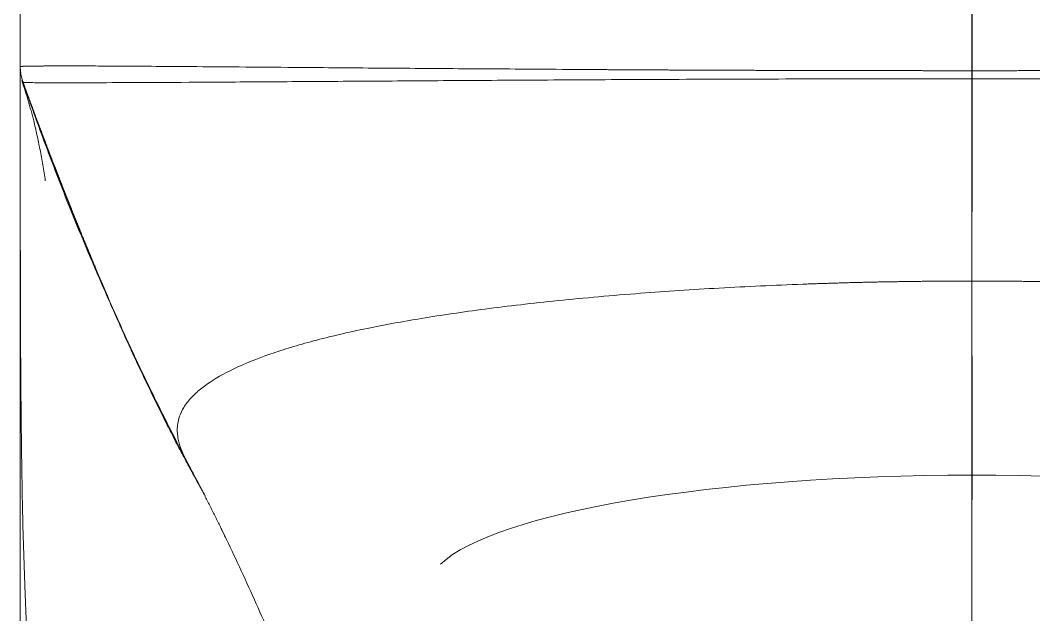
# Model space of a CAD drawing. Extents: x 13676 to 14719, y -16741 to -16132.
# Drawn here: x 14171.1 to 14193.46, y -16419.74 to -16406.63 of the extents above; entities that cross this region are included whole.
import ezdxf

# ---------------------------------------------------------------- set-up
doc = ezdxf.new("R2010")
doc.units = 0
doc.header["$MEASUREMENT"] = 0
doc.linetypes.add('CENTER2', pattern=[28.575, 19.05, -3.175, 3.175, -3.175])
doc.layers.get('0').update_dxf_attribs({"color": 3, "linetype": 'CONTINUOUS'})
doc.layers.add('CENTER', color=1, linetype='CENTER2')

msp = doc.modelspace()

# ---------------------------------------------------------------- linework, layer by layer
at = {"linetype": 'Continuous', "lineweight": 18}
for p, q in [((14171.098, -16407.653), (14171.098, -16400.829)), ((14192.098, -16407.741), (14192.098, -16407.918)), ((14171.098, -16407.829), (14171.098, -16529.617))]:
    msp.add_line(p, q, dxfattribs=at)
at = {"linetype": 'Continuous', "lineweight": 13}
msp.add_line((14171.158, -16407.995), (14171.158, -16407.995), dxfattribs=at)
at = {"linetype": 'Continuous', "lineweight": 18, "extrusion": (0, -1.1769e-05, 1)}
msp.add_arc((14172.098, -16407.652, 0.195), 1, 180.0845, 188.266, dxfattribs=at)
at = {"linetype": 'Continuous', "lineweight": 13}
for ratio, end_param in [(0.999986, 0.350914), (1, 0.350541)]:
    msp.add_ellipse((14172.098, -16407.653), major_axis=(-1, 0), ratio=ratio, start_param=0, end_param=end_param, dxfattribs=at)
at = {"linetype": 'Continuous', "lineweight": 18}
msp.add_ellipse((14192.098, -16419.157), major_axis=(12, 0), ratio=0.207912, start_param=0.214203, end_param=2.927361, dxfattribs=at)
at = {"linetype": 'Continuous', "lineweight": 13}
for points, knots in [([(14171.098, -16407.653), (14171.098, -16407.652), (14171.098, -16407.652), (14171.099, -16407.652), (14171.099, -16407.652), (14171.1, -16407.651), (14171.101, -16407.651), (14171.102, -16407.651), (14171.104, -16407.65), (14171.106, -16407.65), (14171.107, -16407.65), (14171.11, -16407.649), (14171.112, -16407.649), (14171.115, -16407.649), (14171.117, -16407.648), (14171.121, -16407.648), (14171.124, -16407.648), (14171.127, -16407.647), (14171.131, -16407.647), (14171.135, -16407.647), (14171.139, -16407.647), (14171.144, -16407.646), (14171.148, -16407.646), (14171.153, -16407.646), (14171.158, -16407.645), (14171.164, -16407.645), (14171.169, -16407.645), (14171.175, -16407.645), (14171.181, -16407.644), (14171.188, -16407.644), (14171.194, -16407.644), (14171.201, -16407.644), (14171.208, -16407.643), (14171.215, -16407.643), (14171.222, -16407.643), (14171.23, -16407.643), (14171.238, -16407.643), (14171.246, -16407.642), (14171.254, -16407.642), (14171.263, -16407.642), (14171.271, -16407.642), (14171.28, -16407.642), (14171.289, -16407.641), (14171.299, -16407.641), (14171.309, -16407.641), (14171.318, -16407.641), (14171.329, -16407.641), (14171.339, -16407.64), (14171.349, -16407.64), (14171.36, -16407.64), (14171.371, -16407.64), (14171.382, -16407.64), (14171.394, -16407.64), (14171.406, -16407.639), (14171.417, -16407.639), (14171.43, -16407.639), (14171.442, -16407.639), (14171.454, -16407.639), (14171.467, -16407.639), (14171.48, -16407.639), (14171.493, -16407.638), (14171.507, -16407.638), (14171.521, -16407.638), (14171.534, -16407.638), (14171.549, -16407.638), (14171.563, -16407.638), (14171.578, -16407.638), (14171.592, -16407.638), (14171.607, -16407.638), (14171.623, -16407.637), (14171.638, -16407.637), (14171.654, -16407.637), (14171.67, -16407.637), (14171.686, -16407.637), (14171.702, -16407.637), (14171.719, -16407.637), (14171.735, -16407.637), (14171.752, -16407.637), (14171.77, -16407.637), (14171.787, -16407.637), (14171.805, -16407.637), (14171.823, -16407.637), (14171.841, -16407.637), (14171.859, -16407.636), (14171.877, -16407.636), (14171.896, -16407.636), (14171.915, -16407.636), (14171.934, -16407.636), (14171.954, -16407.636), (14171.973, -16407.636), (14171.993, -16407.636), (14172.013, -16407.636), (14172.033, -16407.636), (14172.054, -16407.636), (14172.075, -16407.636), (14172.096, -16407.636), (14172.117, -16407.636), (14172.138, -16407.636), (14172.16, -16407.636), (14172.181, -16407.636), (14172.203, -16407.636), (14172.226, -16407.636), (14172.248, -16407.636), (14172.271, -16407.636), (14172.293, -16407.636), (14172.317, -16407.636), (14172.34, -16407.637), (14172.363, -16407.637), (14172.387, -16407.637), (14172.411, -16407.637), (14172.435, -16407.637), (14172.459, -16407.637), (14172.484, -16407.637), (14172.509, -16407.637), (14172.534, -16407.637), (14172.559, -16407.637), (14172.584, -16407.637), (14172.61, -16407.637), (14172.636, -16407.637), (14172.662, -16407.637), (14172.858, -16407.638), (14173.27, -16407.64), (14173.993, -16407.645), (14174.874, -16407.651), (14175.929, -16407.66), (14176.994, -16407.668), (14178, -16407.676), (14178.883, -16407.683), (14179.806, -16407.69), (14180.767, -16407.697), (14181.762, -16407.703), (14182.789, -16407.71), (14183.529, -16407.715), (14183.96, -16407.718), (14184.072, -16407.719), (14184.185, -16407.719), (14184.298, -16407.72), (14184.411, -16407.721), (14184.525, -16407.721), (14184.639, -16407.722), (14184.754, -16407.723), (14184.87, -16407.723), (14184.985, -16407.724), (14185.102, -16407.724), (14185.218, -16407.725), (14185.335, -16407.726), (14185.453, -16407.726), (14185.571, -16407.727), (14185.689, -16407.727), (14185.808, -16407.728), (14185.928, -16407.728), (14186.047, -16407.729), (14186.168, -16407.729), (14186.288, -16407.73), (14186.409, -16407.73), (14186.531, -16407.731), (14186.653, -16407.731), (14186.775, -16407.732), (14186.898, -16407.732), (14187.021, -16407.733), (14187.144, -16407.733), (14187.268, -16407.733), (14187.393, -16407.734), (14187.517, -16407.734), (14187.642, -16407.735), (14187.768, -16407.735), (14187.894, -16407.735), (14188.02, -16407.736), (14188.147, -16407.736), (14188.274, -16407.736), (14188.401, -16407.737), (14188.529, -16407.737), (14188.657, -16407.737), (14188.785, -16407.738), (14188.914, -16407.738), (14189.043, -16407.738), (14189.173, -16407.738), (14189.303, -16407.739), (14189.433, -16407.739), (14189.563, -16407.739), (14189.694, -16407.739), (14189.825, -16407.739), (14189.957, -16407.74), (14190.088, -16407.74), (14190.22, -16407.74), (14190.353, -16407.74), (14190.485, -16407.74), (14190.618, -16407.74), (14190.752, -16407.74), (14190.885, -16407.74), (14191.019, -16407.741), (14191.153, -16407.741), (14191.287, -16407.741), (14191.422, -16407.741), (14191.557, -16407.741), (14191.692, -16407.741), (14191.827, -16407.741), (14191.963, -16407.741), (14192.053, -16407.741), (14192.098, -16407.741)], [0, 0, 0, 0, 0.002099, 0.004197, 0.006296, 0.008395, 0.010493, 0.012591, 0.01469, 0.016788, 0.018886, 0.020985, 0.023083, 0.025181, 0.027279, 0.029377, 0.031474, 0.033572, 0.03567, 0.037768, 0.039865, 0.041963, 0.04406, 0.046158, 0.048255, 0.050352, 0.05245, 0.054547, 0.056644, 0.058741, 0.060838, 0.062935, 0.065032, 0.067129, 0.069225, 0.071322, 0.073419, 0.075515, 0.077612, 0.079708, 0.081805, 0.083901, 0.085997, 0.088093, 0.090189, 0.092286, 0.094382, 0.096477, 0.098573, 0.100669, 0.102765, 0.104861, 0.106956, 0.109052, 0.111147, 0.113243, 0.115338, 0.117433, 0.119529, 0.121624, 0.123719, 0.125814, 0.127909, 0.130004, 0.132099, 0.134194, 0.136289, 0.138383, 0.140478, 0.142572, 0.144667, 0.146761, 0.148856, 0.15095, 0.153044, 0.155139, 0.157233, 0.159327, 0.161421, 0.163515, 0.165609, 0.167703, 0.169796, 0.17189, 0.173984, 0.176077, 0.178171, 0.180264, 0.182358, 0.184451, 0.186544, 0.188638, 0.190731, 0.192824, 0.194917, 0.19701, 0.199103, 0.201196, 0.203288, 0.205381, 0.207474, 0.209566, 0.211659, 0.213751, 0.215844, 0.217936, 0.220028, 0.222121, 0.224213, 0.226305, 0.228397, 0.230489, 0.232581, 0.234673, 0.236765, 0.238856, 0.240948, 0.24304, 0.245131, 0.247223, 0.249314, 0.292055, 0.338143, 0.387581, 0.440366, 0.496499, 0.531708, 0.566918, 0.602128, 0.637337, 0.672547, 0.707756, 0.742966, 0.746638, 0.750317, 0.754003, 0.757696, 0.761396, 0.765102, 0.768816, 0.772536, 0.776263, 0.779997, 0.783738, 0.787485, 0.791239, 0.795001, 0.798769, 0.802543, 0.806325, 0.810114, 0.813909, 0.817711, 0.82152, 0.825336, 0.829159, 0.832988, 0.836825, 0.840668, 0.844518, 0.848375, 0.852238, 0.856109, 0.859986, 0.863871, 0.867762, 0.871659, 0.875564, 0.879476, 0.883394, 0.887319, 0.891251, 0.89519, 0.899136, 0.903088, 0.907048, 0.911014, 0.914987, 0.918967, 0.922954, 0.926947, 0.930948, 0.934955, 0.938969, 0.94299, 0.947018, 0.951052, 0.955094, 0.959142, 0.963197, 0.967259, 0.971327, 0.975403, 0.979485, 0.983575, 0.987671, 0.991774, 0.995883, 1, 1, 1, 1]), ([(14192.098, -16407.741), (14192.122, -16407.741), (14192.168, -16407.741), (14192.238, -16407.741), (14192.309, -16407.741), (14192.379, -16407.741), (14192.45, -16407.741), (14192.52, -16407.741), (14192.591, -16407.741), (14192.662, -16407.741), (14192.733, -16407.741), (14192.804, -16407.741), (14192.875, -16407.741), (14192.947, -16407.741), (14193.018, -16407.741), (14193.09, -16407.741), (14193.161, -16407.74), (14193.233, -16407.74), (14193.305, -16407.74), (14193.377, -16407.74), (14193.449, -16407.74), (14193.521, -16407.74), (14193.594, -16407.74), (14193.666, -16407.74), (14193.738, -16407.74), (14193.811, -16407.74), (14193.884, -16407.74), (14193.957, -16407.74), (14194.03, -16407.74), (14194.103, -16407.739), (14194.176, -16407.739), (14194.249, -16407.739), (14194.322, -16407.739), (14194.396, -16407.739), (14194.469, -16407.739), (14194.543, -16407.739), (14194.617, -16407.739), (14194.69, -16407.738), (14194.764, -16407.738), (14194.838, -16407.738), (14194.912, -16407.738), (14194.986, -16407.738), (14195.061, -16407.738), (14195.135, -16407.737), (14195.209, -16407.737), (14195.284, -16407.737), (14195.358, -16407.737), (14195.433, -16407.737), (14195.508, -16407.737), (14195.583, -16407.736), (14195.657, -16407.736), (14195.732, -16407.736), (14195.807, -16407.736), (14195.882, -16407.736), (14195.958, -16407.735), (14196.033, -16407.735), (14196.108, -16407.735), (14196.183, -16407.735), (14196.259, -16407.735), (14196.334, -16407.734), (14196.41, -16407.734), (14196.486, -16407.734), (14196.561, -16407.734), (14196.637, -16407.733), (14196.713, -16407.733), (14196.789, -16407.733), (14196.865, -16407.733), (14196.941, -16407.732), (14197.017, -16407.732), (14197.093, -16407.732), (14197.169, -16407.732), (14197.245, -16407.731), (14197.321, -16407.731), (14197.397, -16407.731), (14197.474, -16407.731), (14197.55, -16407.73), (14197.626, -16407.73), (14197.703, -16407.73), (14197.779, -16407.729), (14197.856, -16407.729), (14197.932, -16407.729), (14198.009, -16407.728), (14198.086, -16407.728), (14198.162, -16407.728), (14198.239, -16407.728), (14198.316, -16407.727), (14198.392, -16407.727), (14198.469, -16407.727), (14198.546, -16407.726), (14198.623, -16407.726), (14198.7, -16407.726), (14198.776, -16407.725), (14198.853, -16407.725), (14198.93, -16407.724), (14199.007, -16407.724), (14199.084, -16407.724), (14199.161, -16407.723), (14199.238, -16407.723), (14199.315, -16407.723), (14199.392, -16407.722), (14199.469, -16407.722), (14199.545, -16407.721), (14199.622, -16407.721), (14199.699, -16407.721), (14199.776, -16407.72), (14199.853, -16407.72), (14199.93, -16407.719), (14200.007, -16407.719), (14200.477, -16407.717), (14201.327, -16407.712), (14202.526, -16407.704), (14203.682, -16407.697), (14204.789, -16407.689), (14205.844, -16407.68), (14206.549, -16407.674), (14206.948, -16407.67), (14207.064, -16407.669), (14207.178, -16407.668), (14207.292, -16407.667), (14207.405, -16407.666), (14207.516, -16407.665), (14207.627, -16407.664), (14207.737, -16407.663), (14207.845, -16407.662), (14207.953, -16407.661), (14208.059, -16407.66), (14208.164, -16407.659), (14208.269, -16407.659), (14208.372, -16407.658), (14208.474, -16407.657), (14208.575, -16407.656), (14208.675, -16407.655), (14208.774, -16407.654), (14208.871, -16407.654), (14208.968, -16407.653), (14209.063, -16407.652), (14209.158, -16407.651), (14209.251, -16407.651), (14209.343, -16407.65), (14209.435, -16407.649), (14209.525, -16407.649), (14209.613, -16407.648), (14209.701, -16407.647), (14209.788, -16407.647), (14209.874, -16407.646), (14209.958, -16407.646), (14210.041, -16407.645), (14210.124, -16407.645), (14210.205, -16407.644), (14210.285, -16407.644), (14210.363, -16407.643), (14210.441, -16407.643), (14210.518, -16407.642), (14210.593, -16407.642), (14210.668, -16407.641), (14210.741, -16407.641), (14210.813, -16407.641), (14210.884, -16407.64), (14210.954, -16407.64), (14211.022, -16407.639), (14211.09, -16407.639), (14211.156, -16407.639), (14211.222, -16407.639), (14211.286, -16407.638), (14211.349, -16407.638), (14211.411, -16407.638), (14211.471, -16407.638), (14211.531, -16407.637), (14211.589, -16407.637), (14211.647, -16407.637), (14211.703, -16407.637), (14211.758, -16407.637), (14211.812, -16407.637), (14211.865, -16407.637), (14211.917, -16407.637), (14211.967, -16407.637), (14212.017, -16407.637), (14212.065, -16407.637), (14212.112, -16407.637), (14212.158, -16407.637), (14212.203, -16407.637), (14212.247, -16407.637), (14212.29, -16407.637), (14212.331, -16407.637), (14212.372, -16407.637), (14212.411, -16407.637), (14212.449, -16407.637), (14212.486, -16407.637), (14212.522, -16407.637), (14212.557, -16407.638), (14212.591, -16407.638), (14212.623, -16407.638), (14212.655, -16407.638), (14212.685, -16407.638), (14212.715, -16407.639), (14212.743, -16407.639), (14212.77, -16407.639), (14212.796, -16407.64), (14212.821, -16407.64), (14212.845, -16407.64), (14212.868, -16407.641), (14212.889, -16407.641), (14212.91, -16407.642), (14212.929, -16407.642), (14212.948, -16407.642), (14212.965, -16407.643), (14212.981, -16407.643), (14212.997, -16407.644), (14213.011, -16407.644), (14213.024, -16407.645), (14213.036, -16407.645), (14213.047, -16407.646), (14213.057, -16407.647), (14213.065, -16407.647), (14213.073, -16407.648), (14213.08, -16407.648), (14213.086, -16407.649), (14213.09, -16407.65), (14213.094, -16407.65), (14213.096, -16407.651), (14213.098, -16407.652), (14213.098, -16407.652), (14213.098, -16407.653)], [0, 0, 0, 0, 0.002123, 0.00425, 0.00638, 0.008515, 0.010653, 0.012794, 0.01494, 0.017089, 0.019242, 0.021399, 0.023559, 0.025723, 0.027891, 0.030063, 0.032238, 0.034417, 0.0366, 0.038786, 0.040977, 0.043171, 0.045368, 0.04757, 0.049775, 0.051984, 0.054197, 0.056413, 0.058633, 0.060857, 0.063085, 0.065316, 0.067551, 0.06979, 0.072033, 0.074279, 0.076529, 0.078783, 0.08104, 0.083301, 0.085566, 0.087835, 0.090108, 0.092384, 0.094664, 0.096947, 0.099235, 0.101526, 0.103821, 0.106119, 0.108422, 0.110728, 0.113037, 0.115351, 0.117668, 0.119989, 0.122314, 0.124642, 0.126975, 0.129311, 0.13165, 0.133994, 0.136341, 0.138692, 0.141046, 0.143405, 0.145767, 0.148132, 0.150502, 0.152875, 0.155252, 0.157633, 0.160018, 0.162406, 0.164798, 0.167194, 0.169593, 0.171996, 0.174403, 0.176814, 0.179228, 0.181646, 0.184068, 0.186494, 0.188923, 0.191356, 0.193793, 0.196233, 0.198678, 0.201126, 0.203577, 0.206033, 0.208492, 0.210955, 0.213422, 0.215892, 0.218366, 0.220844, 0.223326, 0.225811, 0.2283, 0.230793, 0.233289, 0.23579, 0.238294, 0.240801, 0.243313, 0.245828, 0.248347, 0.289455, 0.330562, 0.37167, 0.412777, 0.453885, 0.494993, 0.499984, 0.50497, 0.509951, 0.514927, 0.519898, 0.524863, 0.529824, 0.534779, 0.539729, 0.544674, 0.549614, 0.554549, 0.559479, 0.564403, 0.569323, 0.574237, 0.579146, 0.584051, 0.58895, 0.593843, 0.598732, 0.603616, 0.608494, 0.613368, 0.618236, 0.623099, 0.627957, 0.63281, 0.637658, 0.6425, 0.647338, 0.65217, 0.656997, 0.661819, 0.666636, 0.671448, 0.676255, 0.681057, 0.685853, 0.690645, 0.695431, 0.700212, 0.704988, 0.709759, 0.714525, 0.719285, 0.724041, 0.728791, 0.733536, 0.738277, 0.743012, 0.747742, 0.752466, 0.757186, 0.761901, 0.76661, 0.771314, 0.776013, 0.780708, 0.785396, 0.79008, 0.794759, 0.799433, 0.804101, 0.808764, 0.813423, 0.818076, 0.822724, 0.827366, 0.832004, 0.836637, 0.841264, 0.845887, 0.850504, 0.855116, 0.859723, 0.864325, 0.868922, 0.873513, 0.8781, 0.882681, 0.887257, 0.891828, 0.896394, 0.900955, 0.905511, 0.910062, 0.914607, 0.919148, 0.923683, 0.928213, 0.932738, 0.937258, 0.941773, 0.946283, 0.950787, 0.955287, 0.959781, 0.96427, 0.968755, 0.973234, 0.977707, 0.982176, 0.98664, 0.991098, 0.995552, 1, 1, 1, 1]), ([(14171.418, -16422.624), (14171.415, -16422.601), (14171.411, -16422.556), (14171.405, -16422.487), (14171.399, -16422.418), (14171.393, -16422.349), (14171.387, -16422.28), (14171.381, -16422.211), (14171.375, -16422.141), (14171.369, -16422.072), (14171.363, -16422.002), (14171.358, -16421.933), (14171.352, -16421.863), (14171.347, -16421.793), (14171.342, -16421.724), (14171.337, -16421.654), (14171.331, -16421.584), (14171.326, -16421.513), (14171.321, -16421.443), (14171.316, -16421.373), (14171.312, -16421.302), (14171.307, -16421.232), (14171.302, -16421.161), (14171.298, -16421.09), (14171.293, -16421.019), (14171.289, -16420.948), (14171.284, -16420.877), (14171.28, -16420.806), (14171.276, -16420.735), (14171.272, -16420.664), (14171.268, -16420.592), (14171.264, -16420.521), (14171.26, -16420.449), (14171.256, -16420.377), (14171.252, -16420.305), (14171.248, -16420.233), (14171.245, -16420.161), (14171.241, -16420.089), (14171.238, -16420.017), (14171.234, -16419.945), (14171.231, -16419.872), (14171.227, -16419.8), (14171.224, -16419.727), (14171.221, -16419.654), (14171.218, -16419.581), (14171.215, -16419.508), (14171.212, -16419.435), (14171.198, -16419.096), (14171.176, -16418.487), (14171.152, -16417.6), (14171.134, -16416.703), (14171.121, -16415.785), (14171.112, -16414.847), (14171.106, -16413.888), (14171.102, -16412.92), (14171.1, -16412.212), (14171.1, -16411.768), (14171.099, -16411.591), (14171.099, -16411.414), (14171.099, -16411.237), (14171.099, -16411.059), (14171.099, -16410.881), (14171.099, -16410.703), (14171.099, -16410.525), (14171.098, -16410.346), (14171.098, -16410.168), (14171.098, -16409.989), (14171.098, -16409.81), (14171.098, -16409.631), (14171.098, -16409.452), (14171.098, -16409.272), (14171.098, -16409.092), (14171.098, -16408.913), (14171.098, -16408.733), (14171.098, -16408.552), (14171.098, -16408.372), (14171.098, -16408.191), (14171.098, -16408.01), (14171.098, -16407.89), (14171.098, -16407.829)], [0, 0, 0, 0, 0.005063, 0.010127, 0.015191, 0.020255, 0.025319, 0.030384, 0.035449, 0.040514, 0.04558, 0.050647, 0.055714, 0.060781, 0.065849, 0.070918, 0.075988, 0.081058, 0.086128, 0.0912, 0.096272, 0.101345, 0.106419, 0.111494, 0.11657, 0.121647, 0.126725, 0.131804, 0.136884, 0.141965, 0.147047, 0.15213, 0.157215, 0.1623, 0.167387, 0.172476, 0.177565, 0.182656, 0.187749, 0.192843, 0.197938, 0.203035, 0.208133, 0.213233, 0.218335, 0.223438, 0.228543, 0.23365, 0.294502, 0.355347, 0.416244, 0.477249, 0.540708, 0.604281, 0.66803, 0.732017, 0.743593, 0.755172, 0.766757, 0.778347, 0.789942, 0.801543, 0.81315, 0.824764, 0.836385, 0.848013, 0.859648, 0.871292, 0.882944, 0.894605, 0.906274, 0.917953, 0.929642, 0.941341, 0.953051, 0.964771, 0.976502, 0.988245, 1, 1, 1, 1]), ([(14171.133, -16407.959), (14171.134, -16407.96), (14171.135, -16407.961), (14171.137, -16407.965), (14171.139, -16407.968), (14171.141, -16407.972), (14171.144, -16407.976), (14171.146, -16407.979), (14171.149, -16407.983), (14171.152, -16407.987), (14171.155, -16407.991), (14171.157, -16407.993), (14171.158, -16407.995), (14171.158, -16407.995), (14171.159, -16407.995)], [0, 0, 0, 0, 0.019214, 0.094999, 0.169574, 0.242938, 0.315092, 0.386035, 0.500825, 0.612709, 0.721688, 0.827761, 0.93093, 1, 1, 1, 1]), ([(14171.159, -16407.996), (14171.162, -16408), (14171.271, -16408.005), (14171.733, -16408.009), (14172.477, -16408.008), (14173.499, -16408.004), (14174.784, -16407.998), (14176.315, -16407.988), (14178.071, -16407.977), (14180.026, -16407.964), (14182.152, -16407.95), (14184.439, -16407.937), (14186.878, -16407.927), (14189.45, -16407.92), (14191.212, -16407.918), (14192.098, -16407.918)], [0, 0, 0, 0, 0.078097, 0.154072, 0.230154, 0.306206, 0.382261, 0.458314, 0.53434, 0.610282, 0.686174, 0.761906, 0.839597, 0.919308, 1, 1, 1, 1]), ([(14192.098, -16407.918), (14192.954, -16407.918), (14194.643, -16407.92), (14197.125, -16407.926), (14199.513, -16407.936), (14201.795, -16407.949), (14203.94, -16407.962), (14205.917, -16407.975), (14207.696, -16407.987), (14209.253, -16407.997), (14210.565, -16408.004), (14211.625, -16408.008), (14212.418, -16408.009), (14212.917, -16408.006), (14213.034, -16408), (14213.037, -16407.996)], [0, 0, 0, 0, 0.077935, 0.153707, 0.229507, 0.305325, 0.381221, 0.457196, 0.533205, 0.609211, 0.685248, 0.761174, 0.839093, 0.919054, 1, 1, 1, 1]), ([(14174.765, -16416.349), (14174.762, -16416.343), (14174.756, -16416.331), (14174.747, -16416.313), (14174.738, -16416.295), (14174.729, -16416.277), (14174.721, -16416.259), (14174.712, -16416.241), (14174.704, -16416.223), (14174.689, -16416.189), (14174.668, -16416.139), (14174.636, -16416.057), (14174.603, -16415.956), (14174.574, -16415.831), (14174.56, -16415.697), (14174.565, -16415.555), (14174.598, -16415.393), (14174.673, -16415.214), (14174.804, -16415.021), (14174.987, -16414.833), (14175.288, -16414.596), (14175.792, -16414.308), (14176.447, -16414.042), (14177.069, -16413.841), (14177.57, -16413.699), (14178.131, -16413.559), (14178.904, -16413.39), (14179.953, -16413.198), (14181.355, -16412.992), (14182.971, -16412.805), (14184.434, -16412.675), (14185.642, -16412.589), (14186.525, -16412.534), (14187.436, -16412.487), (14188.095, -16412.46), (14188.488, -16412.446), (14188.607, -16412.441), (14188.725, -16412.437), (14188.843, -16412.434), (14188.962, -16412.43), (14189.081, -16412.426), (14189.2, -16412.423), (14189.319, -16412.419), (14189.439, -16412.416), (14189.558, -16412.413), (14189.678, -16412.41), (14189.798, -16412.407), (14189.918, -16412.405), (14190.038, -16412.402), (14190.158, -16412.4), (14190.279, -16412.398), (14190.399, -16412.396), (14190.52, -16412.394), (14190.641, -16412.392), (14190.762, -16412.39), (14190.883, -16412.389), (14191.004, -16412.387), (14191.125, -16412.386), (14191.247, -16412.385), (14191.368, -16412.384), (14191.49, -16412.383), (14191.611, -16412.383), (14191.733, -16412.382), (14191.855, -16412.382), (14191.976, -16412.382), (14192.058, -16412.382), (14192.098, -16412.382)], [0, 0, 0, 0, 0.002205, 0.004457, 0.006747, 0.009071, 0.011422, 0.013793, 0.016179, 0.018575, 0.0272, 0.036339, 0.052928, 0.070558, 0.091475, 0.113506, 0.136418, 0.167899, 0.200742, 0.232018, 0.264367, 0.325504, 0.39043, 0.420302, 0.451107, 0.482811, 0.515383, 0.572209, 0.632168, 0.695198, 0.761287, 0.790849, 0.820709, 0.850882, 0.881386, 0.885201, 0.889017, 0.892834, 0.89665, 0.900467, 0.904285, 0.908103, 0.911921, 0.91574, 0.91956, 0.92338, 0.927201, 0.931023, 0.934845, 0.938669, 0.942493, 0.946319, 0.950145, 0.953972, 0.957801, 0.96163, 0.965461, 0.969293, 0.973126, 0.976961, 0.980797, 0.984634, 0.988473, 0.992314, 0.996156, 1, 1, 1, 1]), ([(14192.098, -16412.382), (14192.098, -16413.813), (14192.099, -16415.268), (14192.099, -16418.215), (14192.099, -16419.706), (14192.1, -16421.208)], [0, 0, 0, 0, 0.5, 0.5, 1, 1, 1, 1]), ([(14192.098, -16412.382), (14192.12, -16412.382), (14192.163, -16412.382), (14192.228, -16412.382), (14192.294, -16412.382), (14192.359, -16412.382), (14192.424, -16412.382), (14192.489, -16412.382), (14192.554, -16412.382), (14192.619, -16412.383), (14192.684, -16412.383), (14192.749, -16412.384), (14192.814, -16412.384), (14192.879, -16412.384), (14192.944, -16412.385), (14193.008, -16412.386), (14193.073, -16412.386), (14193.138, -16412.387), (14193.203, -16412.387), (14193.268, -16412.388), (14193.332, -16412.389), (14193.397, -16412.39), (14193.462, -16412.391), (14193.526, -16412.391), (14193.591, -16412.392), (14193.655, -16412.393), (14193.72, -16412.394), (14193.784, -16412.395), (14193.849, -16412.396), (14193.913, -16412.398), (14193.978, -16412.399), (14194.042, -16412.4), (14194.106, -16412.401), (14194.171, -16412.402), (14194.235, -16412.404), (14194.299, -16412.405), (14194.363, -16412.407), (14194.427, -16412.408), (14194.492, -16412.41), (14194.556, -16412.411), (14194.62, -16412.413), (14194.684, -16412.414), (14194.747, -16412.416), (14194.811, -16412.418), (14194.875, -16412.419), (14194.939, -16412.421), (14195.003, -16412.423), (14195.066, -16412.425), (14195.13, -16412.427), (14195.193, -16412.429), (14195.257, -16412.431), (14195.32, -16412.433), (14195.384, -16412.435), (14195.447, -16412.437), (14195.51, -16412.439), (14195.574, -16412.441), (14195.637, -16412.443), (14195.7, -16412.445), (14195.763, -16412.448), (14196.057, -16412.458), (14196.576, -16412.48), (14197.31, -16412.515), (14198.028, -16412.556), (14198.727, -16412.601), (14199.609, -16412.665), (14200.644, -16412.752), (14201.79, -16412.869), (14202.842, -16412.996), (14203.8, -16413.132), (14204.665, -16413.274), (14205.416, -16413.417), (14206.065, -16413.559), (14206.626, -16413.699), (14207.127, -16413.841), (14207.75, -16414.042), (14208.405, -16414.308), (14208.909, -16414.596), (14209.21, -16414.833), (14209.392, -16415.022), (14209.523, -16415.214), (14209.608, -16415.416), (14209.641, -16415.623), (14209.628, -16415.806), (14209.594, -16415.956), (14209.561, -16416.057), (14209.529, -16416.139), (14209.506, -16416.192), (14209.488, -16416.233), (14209.474, -16416.262), (14209.46, -16416.291), (14209.446, -16416.32), (14209.437, -16416.339), (14209.432, -16416.349)], [0, 0, 0, 0, 0.002054, 0.004108, 0.006162, 0.008215, 0.010268, 0.01232, 0.014372, 0.016423, 0.018474, 0.020524, 0.022574, 0.024624, 0.026673, 0.028722, 0.030771, 0.032819, 0.034866, 0.036914, 0.038961, 0.041008, 0.043054, 0.0451, 0.047146, 0.049191, 0.051237, 0.053281, 0.055326, 0.05737, 0.059414, 0.061458, 0.063502, 0.065545, 0.067588, 0.069631, 0.071673, 0.073716, 0.075758, 0.0778, 0.079841, 0.081883, 0.083924, 0.085965, 0.088006, 0.090047, 0.092088, 0.094129, 0.096169, 0.098209, 0.100249, 0.102289, 0.104329, 0.106369, 0.108409, 0.110448, 0.112488, 0.114527, 0.116567, 0.118606, 0.143035, 0.167249, 0.19126, 0.215075, 0.238702, 0.283114, 0.326162, 0.367852, 0.408177, 0.447121, 0.484658, 0.517227, 0.548929, 0.579732, 0.609603, 0.674522, 0.735657, 0.768002, 0.799277, 0.832116, 0.863597, 0.897642, 0.929448, 0.94707, 0.963664, 0.972793, 0.98143, 0.985259, 0.989055, 0.992794, 0.996451, 1, 1, 1, 1]), ([(14175.089, -16416.956), (14175.084, -16416.947), (14175.074, -16416.93), (14175.059, -16416.904), (14175.044, -16416.877), (14175.03, -16416.85), (14175.015, -16416.823), (14175.001, -16416.797), (14174.987, -16416.771), (14174.973, -16416.745), (14174.959, -16416.72), (14174.945, -16416.695), (14174.932, -16416.67), (14174.919, -16416.645), (14174.906, -16416.621), (14174.893, -16416.596), (14174.88, -16416.573), (14174.868, -16416.549), (14174.856, -16416.526), (14174.844, -16416.502), (14174.832, -16416.48), (14174.82, -16416.457), (14174.809, -16416.435), (14174.797, -16416.413), (14174.786, -16416.391), (14174.775, -16416.37), (14174.768, -16416.355), (14174.765, -16416.348)], [0, 0, 0, 0, 0.037208, 0.078109, 0.118936, 0.15969, 0.200371, 0.240979, 0.281517, 0.321984, 0.362381, 0.40271, 0.442971, 0.483165, 0.523292, 0.563355, 0.603353, 0.643288, 0.68316, 0.72297, 0.762721, 0.802411, 0.842042, 0.881616, 0.921133, 0.960594, 1, 1, 1, 1])]:
    msp.add_open_spline(points, degree=3, knots=knots, dxfattribs=at)
at = {"linetype": 'Continuous', "lineweight": 18}
for points, degree, knots in [([(14171.098, -16407.829), (14171.098, -16407.829), (14171.098, -16407.828), (14171.098, -16407.823), (14171.098, -16407.816), (14171.098, -16407.807), (14171.098, -16407.797), (14171.098, -16407.787), (14171.098, -16407.774), (14171.098, -16407.759), (14171.098, -16407.742), (14171.098, -16407.721), (14171.098, -16407.7), (14171.098, -16407.685), (14171.098, -16407.678), (14171.098, -16407.677)], 3, [0, 0, 0, 0, 0.082982, 0.165955, 0.248928, 0.331901, 0.414874, 0.497846, 0.580819, 0.663792, 0.746765, 0.829738, 0.912711, 0.995683, 1, 1, 1, 1]), ([(14171.102, -16407.744), (14171.102, -16407.747), (14171.102, -16407.755), (14171.102, -16407.77), (14171.102, -16407.78), (14171.102, -16407.784)], 3, [0, 0, 0, 0, 0.461014, 0.818818, 1, 1, 1, 1]), ([(14171.098, -16407.832), (14171.098, -16407.832), (14171.098, -16407.833), (14171.098, -16407.834), (14171.098, -16407.836), (14171.098, -16407.837), (14171.098, -16407.84), (14171.099, -16407.842), (14171.099, -16407.845), (14171.099, -16407.847), (14171.099, -16407.848), (14171.099, -16407.848)], 3, [0, 0, 0, 0, 0.110589, 0.235736, 0.360386, 0.484538, 0.608193, 0.731351, 0.854011, 0.976175, 1, 1, 1, 1]), ([(14174.765, -16416.348), (14174.422, -16415.71), (14174.093, -16415.052), (14173.458, -16413.705), (14173.151, -16413.016), (14172.556, -16411.616), (14172.267, -16410.904), (14171.703, -16409.463), (14171.428, -16408.733), (14171.159, -16407.996)], 3, [0, 0, 0, 0, 0.25, 0.25, 0.5, 0.5, 0.75, 0.75, 1, 1, 1, 1]), ([(14171.823, -16409.776), (14172.27, -16410.942), (14172.887, -16412.471), (14173.534, -16413.957), (14174.221, -16415.386), (14174.963, -16416.737), (14175.153, -16417.071)], 5, [0, 0, 0, 0, 0, 0, 0.749058, 1, 1, 1, 1, 1, 1]), ([(14175.53, -16417.835), (14175.744, -16418.272), (14176.169, -16419.181), (14177.054, -16421.19), (14177.639, -16422.809), (14178.009, -16423.947)], 3, [0, 0, 0, 0, 0.261513, 0.513455, 1, 1, 1, 1])]:
    msp.add_open_spline(points, degree=degree, knots=knots, dxfattribs=at)
for points, degree in [([(14171.137, -16407.937), (14172.781, -16412.695), (14175.181, -16417.119)], 2), ([(14192.098, -16407.918), (14192.098, -16409.47), (14192.098, -16410.964), (14192.098, -16412.382)], 3), ([(14171.137, -16407.984), (14171.465, -16408.907), (14171.651, -16410.173)], 2), ([(14171.159, -16407.996), (14171.159, -16407.996), (14171.159, -16407.996), (14171.159, -16407.996)], 3), ([(14171.826, -16409.772), (14171.823, -16409.777)], 1), ([(14175.106, -16416.988), (14175.084, -16416.948)], 1)]:
    msp.add_open_spline(points, degree=degree, dxfattribs=at)
at = {"linetype": 'Continuous', "lineweight": 13}
msp.add_open_spline([(14171.159, -16407.996), (14171.467, -16408.839), (14171.781, -16409.674), (14172.102, -16410.498), (14172.431, -16411.312), (14172.769, -16412.113)], degree=5, dxfattribs=at)
at = {"linetype": 'Continuous', "lineweight": 18}
msp.add_rational_spline([(14174.765, -16416.349), (14175.236, -16417.217), (14175.662, -16418.109)], [0.999999831554, 0.998503075725, 0.997629233737], degree=2, dxfattribs=at)
at = {"layer": 'CENTER'}
msp.add_line((14192.097, -16363.229), (14192.097, -16613.477), dxfattribs=at)

doc.saveas('drawing.dxf')
